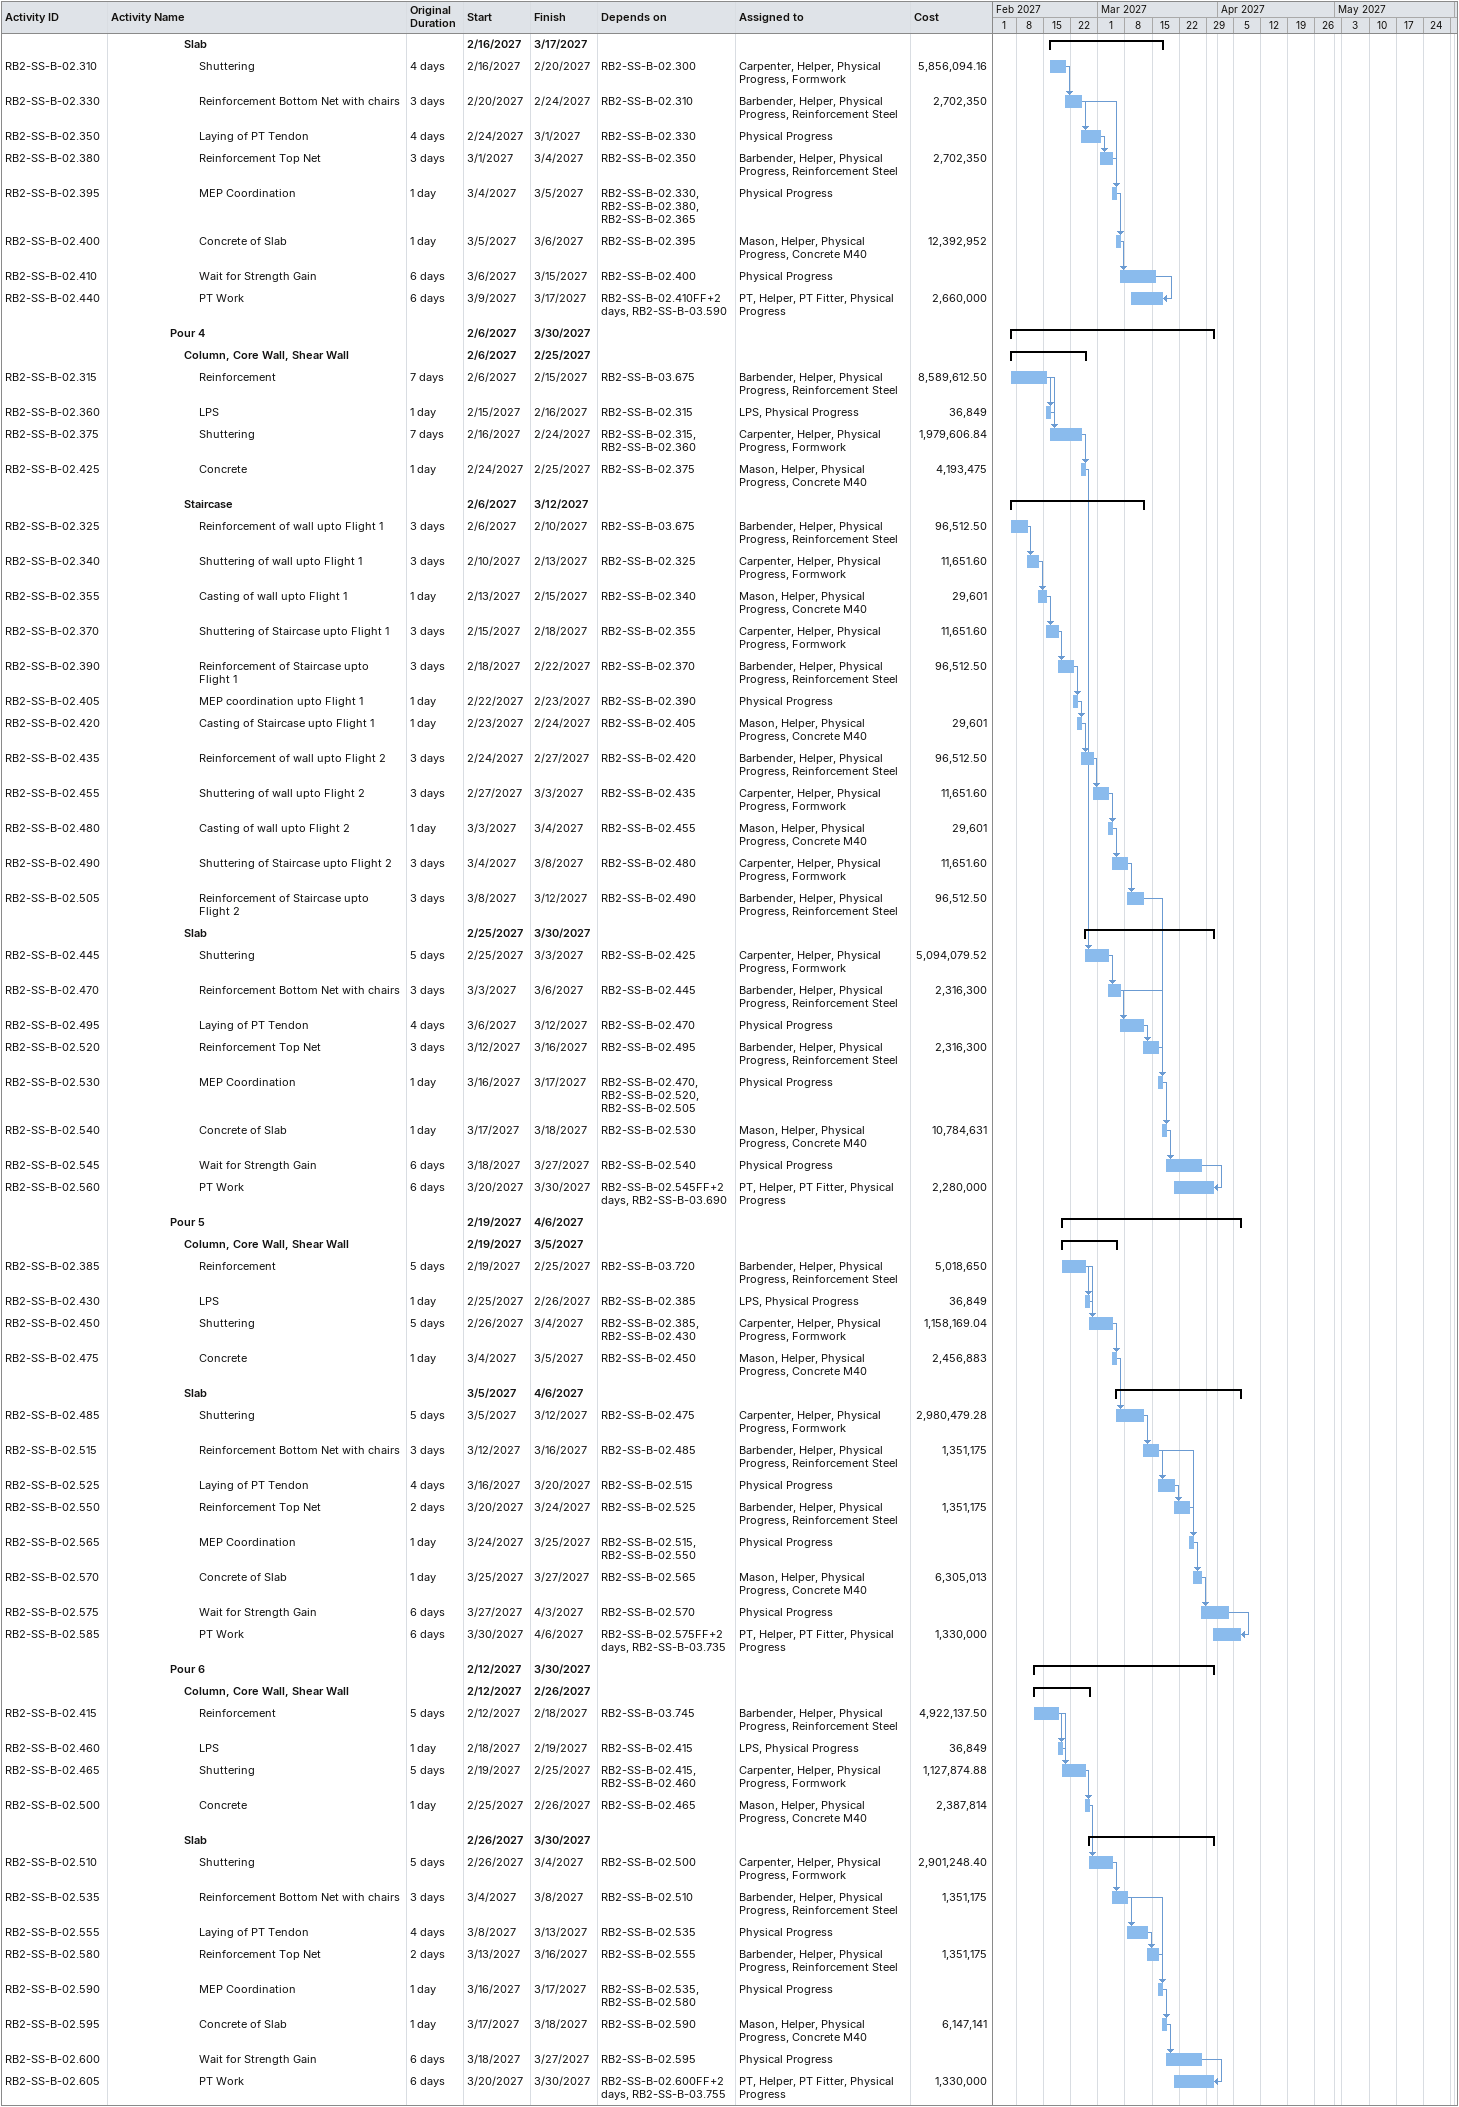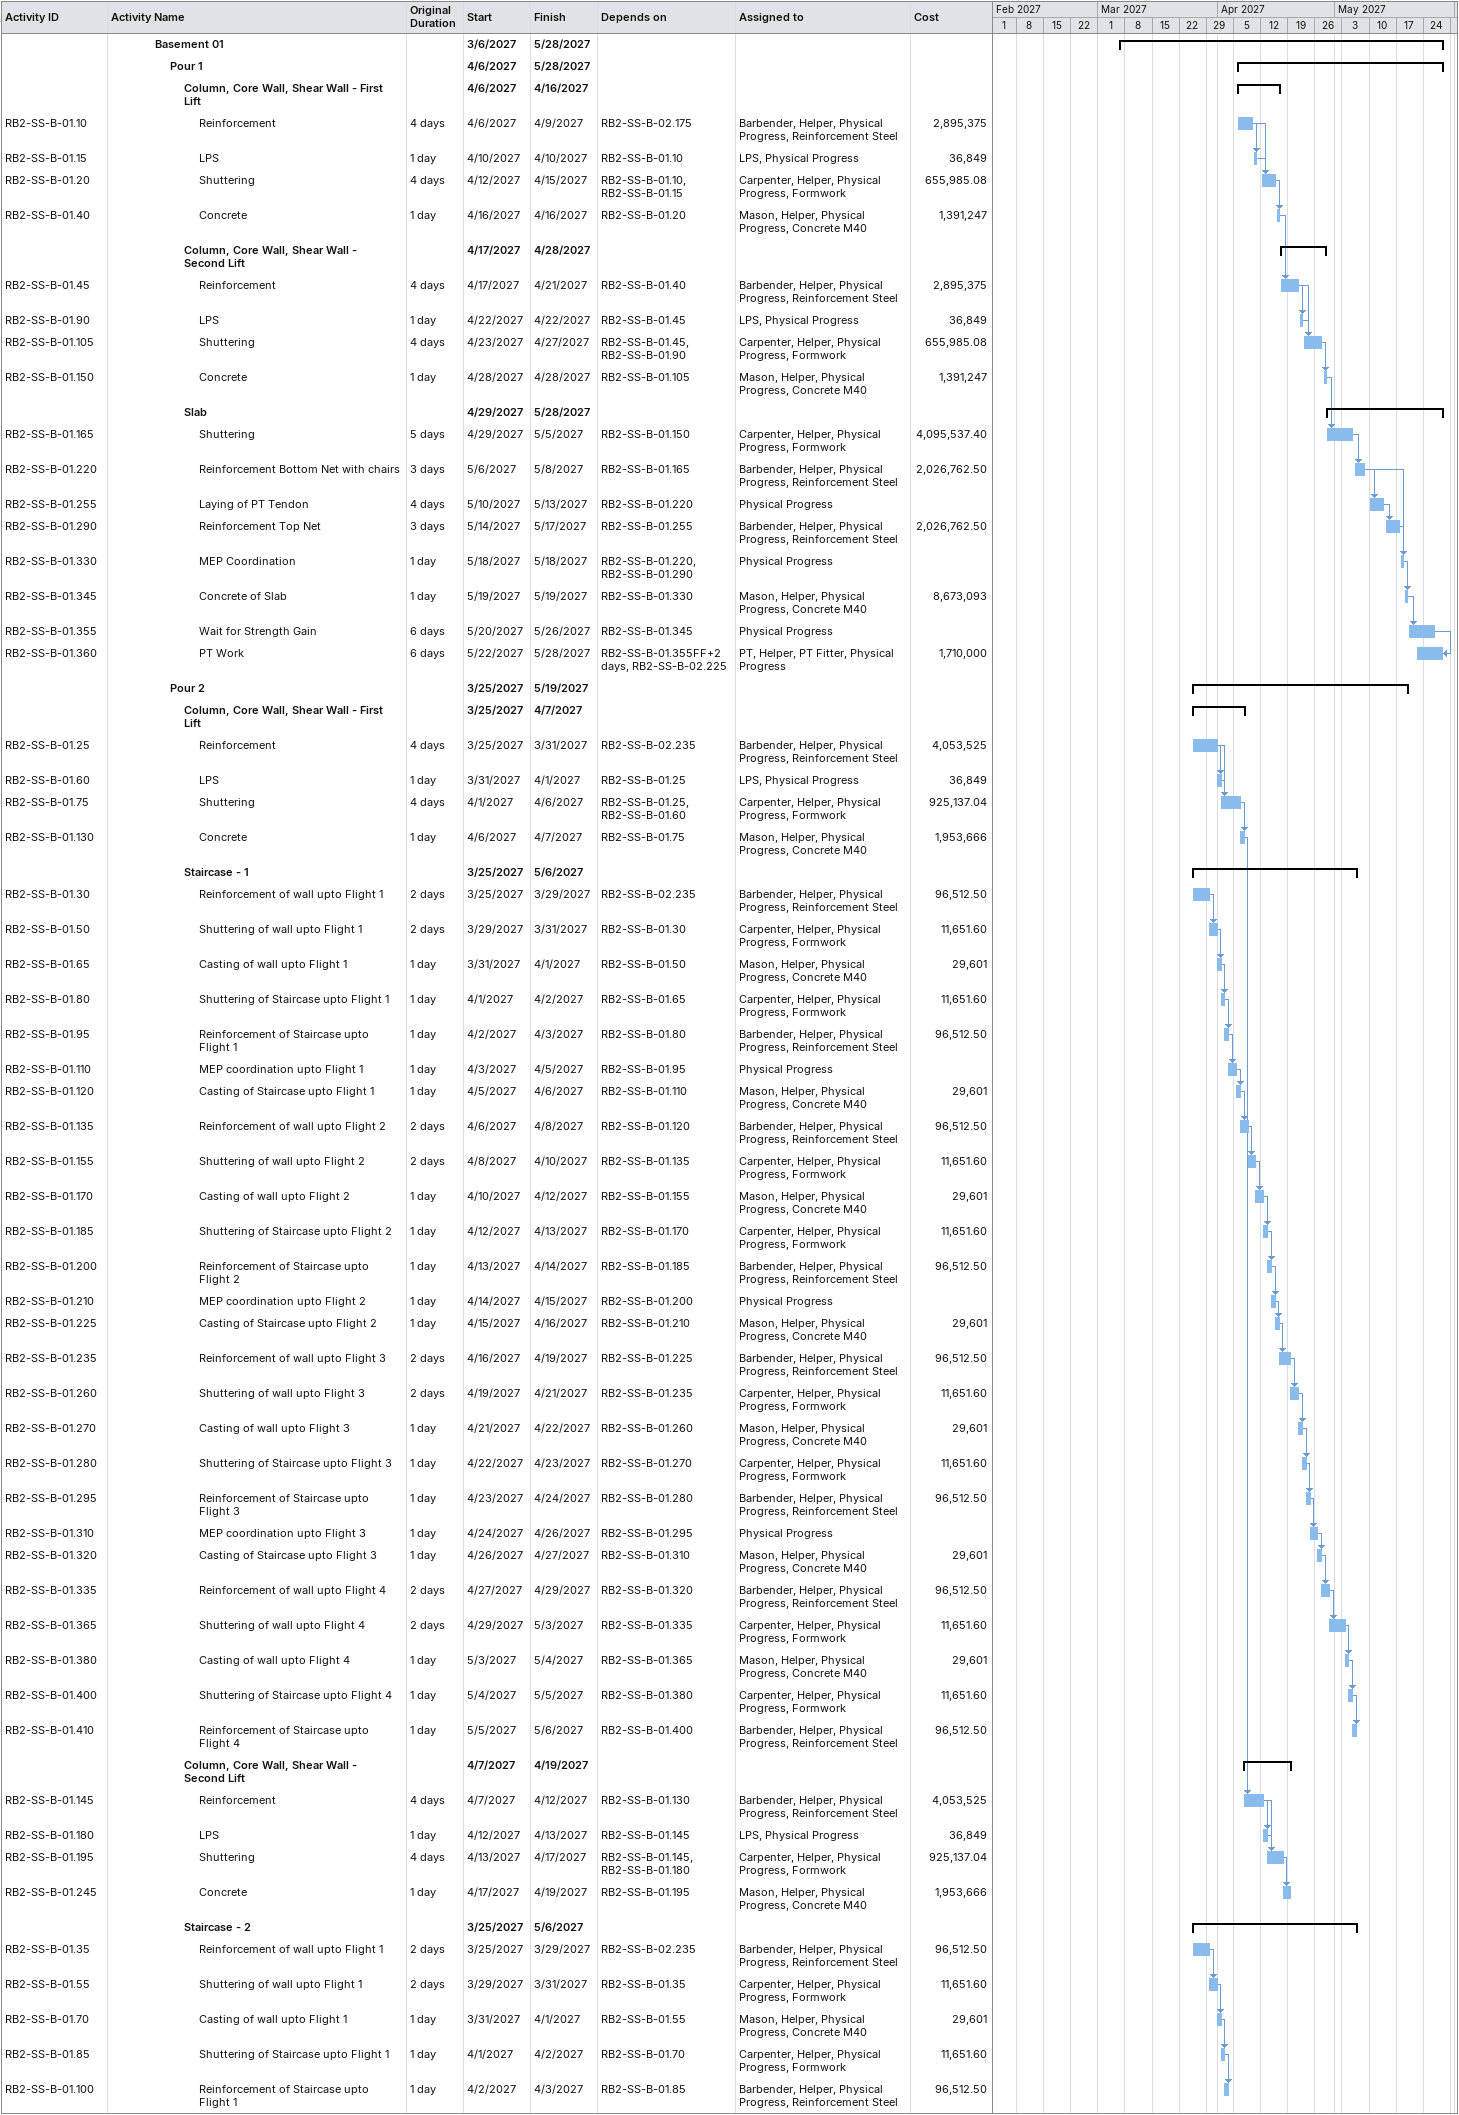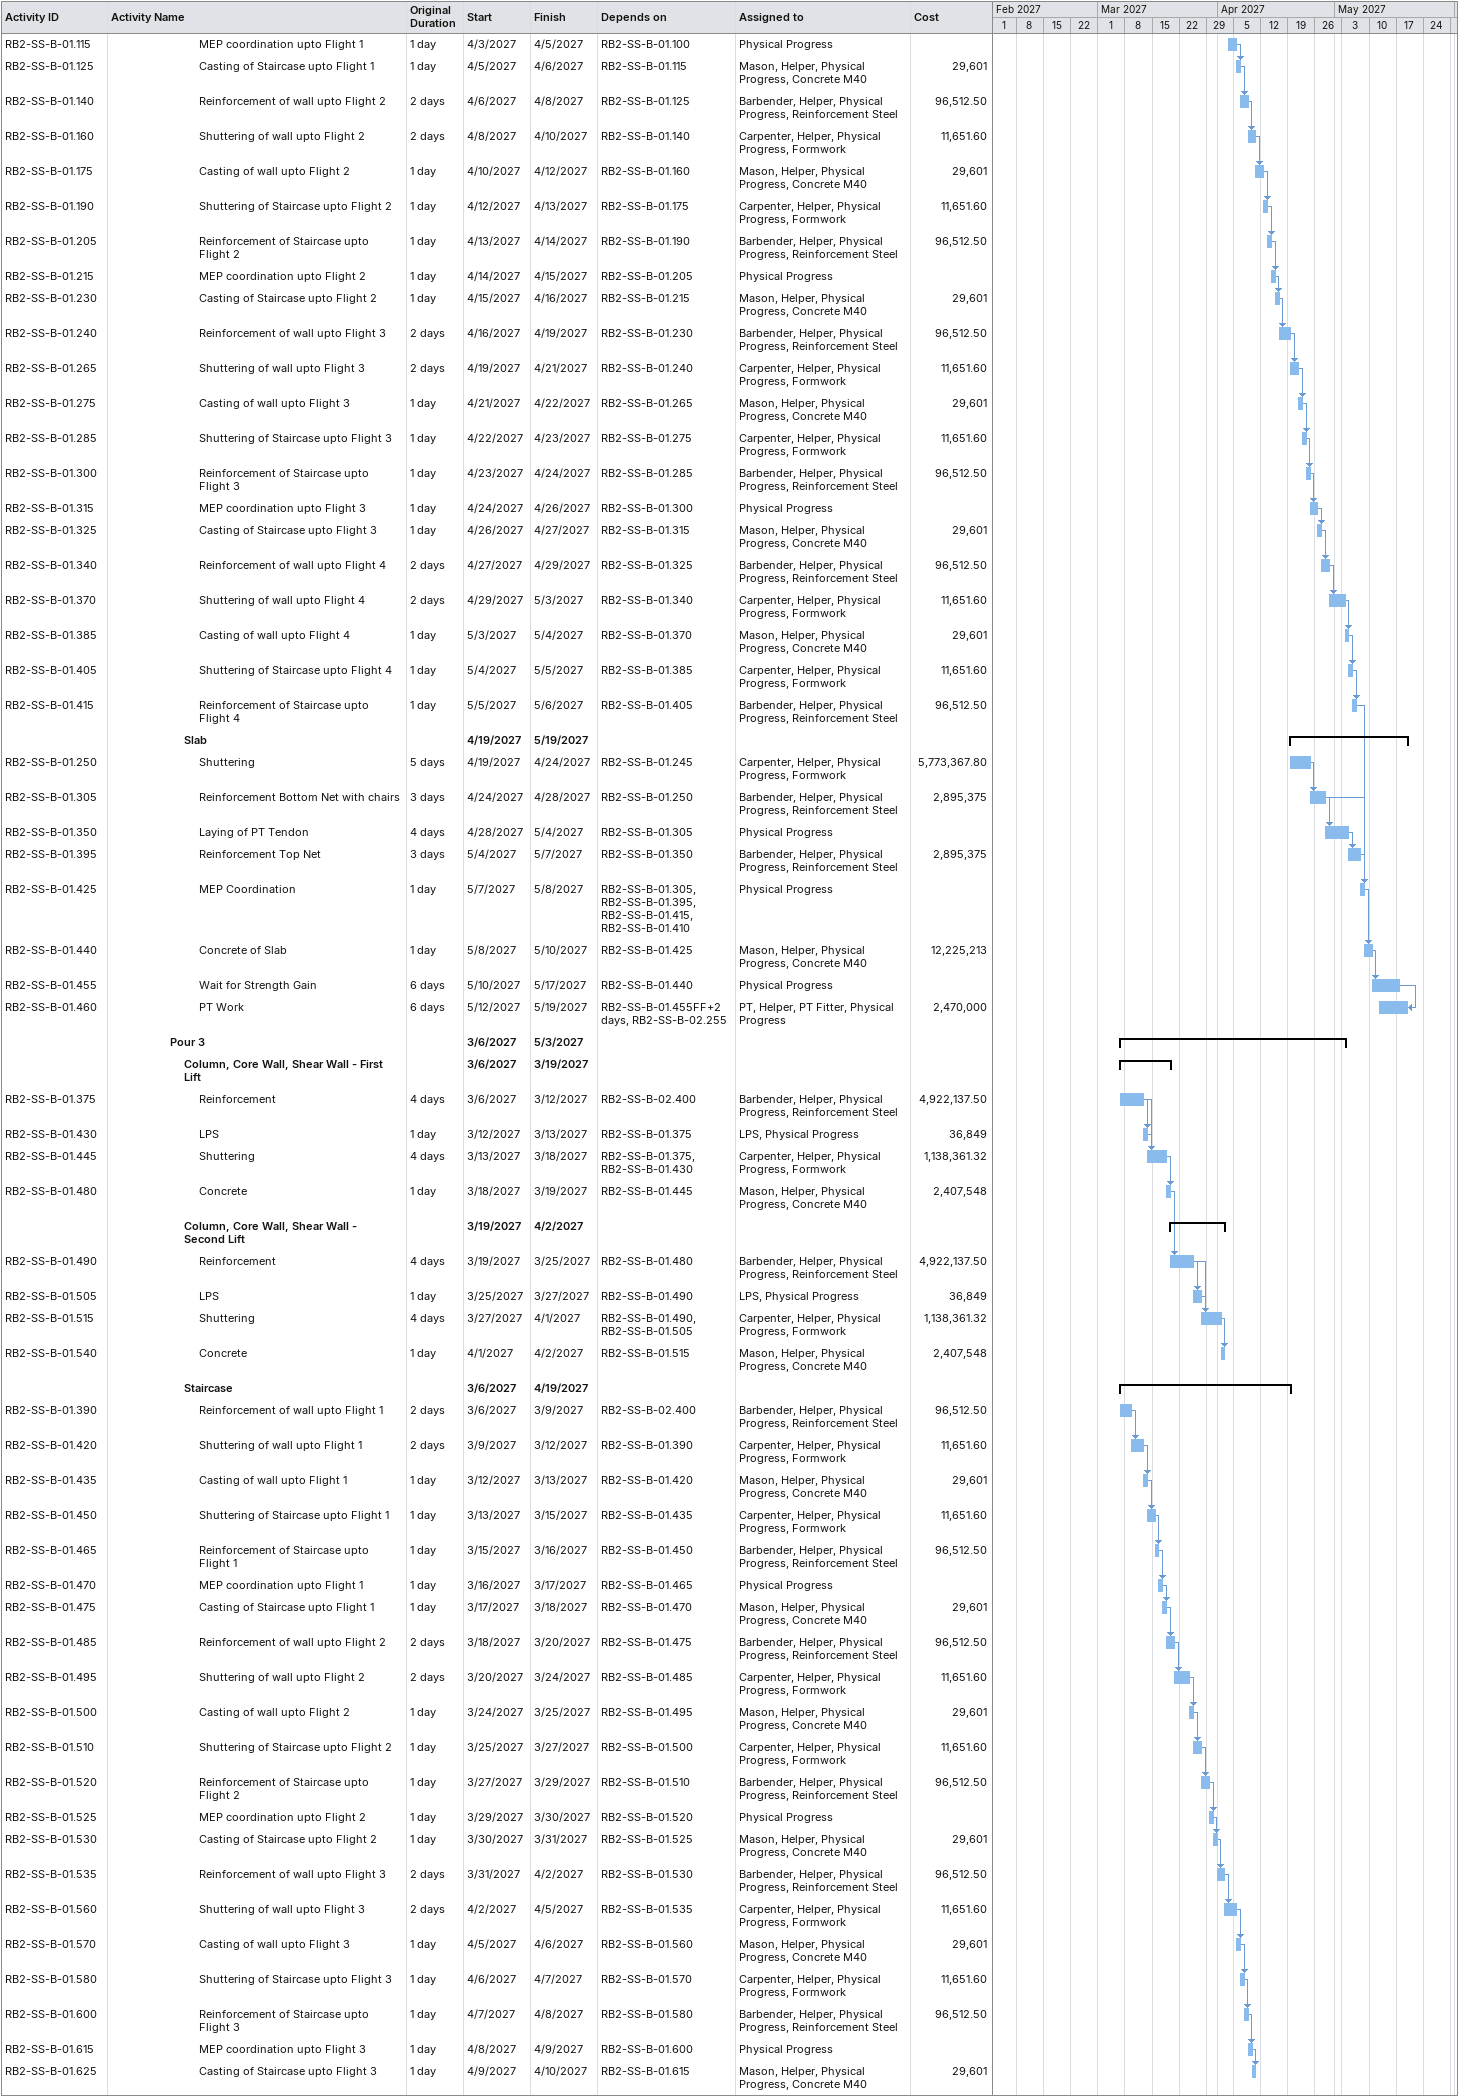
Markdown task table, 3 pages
| ID | Level | Task | Original duration | Start | Finish | Predecessors | Resources | Cost |
|---|---|---|---|---|---|---|---|---|
|  | 6 | **Slab** |  | 2027-02-16 | 2027-03-17 |  |  |  |
| RB2-SS-B-02.310 | 7 | Shuttering | 4d | 2027-02-16 | 2027-02-20 | RB2-SS-B-02.300 | Carpenter, Helper, Physical Progress, Formwork | 5856094.16 |
| RB2-SS-B-02.330 | 7 | Reinforcement Bottom Net with chairs | 3d | 2027-02-20 | 2027-02-24 | RB2-SS-B-02.310 | Barbender, Helper, Physical Progress, Reinforcement Steel | 2702350 |
| RB2-SS-B-02.350 | 7 | Laying of PT Tendon | 4d | 2027-02-24 | 2027-03-01 | RB2-SS-B-02.330 | Physical Progress |  |
| RB2-SS-B-02.380 | 7 | Reinforcement Top Net | 3d | 2027-03-01 | 2027-03-04 | RB2-SS-B-02.350 | Barbender, Helper, Physical Progress, Reinforcement Steel | 2702350 |
| RB2-SS-B-02.395 | 7 | MEP Coordination | 1d | 2027-03-04 | 2027-03-05 | RB2-SS-B-02.330, RB2-SS-B-02.380, RB2-SS-B-02.365 | Physical Progress |  |
| RB2-SS-B-02.400 | 7 | Concrete of Slab | 1d | 2027-03-05 | 2027-03-06 | RB2-SS-B-02.395 | Mason, Helper, Physical Progress, Concrete M40 | 12392952 |
| RB2-SS-B-02.410 | 7 | Wait for Strength Gain | 6d | 2027-03-06 | 2027-03-15 | RB2-SS-B-02.400 | Physical Progress |  |
| RB2-SS-B-02.440 | 7 | PT Work | 6d | 2027-03-09 | 2027-03-17 | RB2-SS-B-02.410FF+2d, RB2-SS-B-03.590 | PT, Helper, PT Fitter, Physical Progress | 2660000 |
|  | 5 | **Pour 4** |  | 2027-02-06 | 2027-03-30 |  |  |  |
|  | 6 | **Column, Core Wall, Shear Wall** |  | 2027-02-06 | 2027-02-25 |  |  |  |
| RB2-SS-B-02.315 | 7 | Reinforcement | 7d | 2027-02-06 | 2027-02-15 | RB2-SS-B-03.675 | Barbender, Helper, Physical Progress, Reinforcement Steel | 8589612.50 |
| RB2-SS-B-02.360 | 7 | LPS | 1d | 2027-02-15 | 2027-02-16 | RB2-SS-B-02.315 | LPS, Physical Progress | 36849 |
| RB2-SS-B-02.375 | 7 | Shuttering | 7d | 2027-02-16 | 2027-02-24 | RB2-SS-B-02.315, RB2-SS-B-02.360 | Carpenter, Helper, Physical Progress, Formwork | 1979606.84 |
| RB2-SS-B-02.425 | 7 | Concrete | 1d | 2027-02-24 | 2027-02-25 | RB2-SS-B-02.375 | Mason, Helper, Physical Progress, Concrete M40 | 4193475 |
|  | 6 | **Staircase** |  | 2027-02-06 | 2027-03-12 |  |  |  |
| RB2-SS-B-02.325 | 7 | Reinforcement of wall upto Flight 1 | 3d | 2027-02-06 | 2027-02-10 | RB2-SS-B-03.675 | Barbender, Helper, Physical Progress, Reinforcement Steel | 96512.50 |
| RB2-SS-B-02.340 | 7 | Shuttering of wall upto Flight 1 | 3d | 2027-02-10 | 2027-02-13 | RB2-SS-B-02.325 | Carpenter, Helper, Physical Progress, Formwork | 11651.60 |
| RB2-SS-B-02.355 | 7 | Casting of wall upto Flight 1 | 1d | 2027-02-13 | 2027-02-15 | RB2-SS-B-02.340 | Mason, Helper, Physical Progress, Concrete M40 | 29601 |
| RB2-SS-B-02.370 | 7 | Shuttering of Staircase upto Flight 1 | 3d | 2027-02-15 | 2027-02-18 | RB2-SS-B-02.355 | Carpenter, Helper, Physical Progress, Formwork | 11651.60 |
| RB2-SS-B-02.390 | 7 | Reinforcement of Staircase upto Flight 1 | 3d | 2027-02-18 | 2027-02-22 | RB2-SS-B-02.370 | Barbender, Helper, Physical Progress, Reinforcement Steel | 96512.50 |
| RB2-SS-B-02.405 | 7 | MEP coordination upto Flight 1 | 1d | 2027-02-22 | 2027-02-23 | RB2-SS-B-02.390 | Physical Progress |  |
| RB2-SS-B-02.420 | 7 | Casting of Staircase upto Flight 1 | 1d | 2027-02-23 | 2027-02-24 | RB2-SS-B-02.405 | Mason, Helper, Physical Progress, Concrete M40 | 29601 |
| RB2-SS-B-02.435 | 7 | Reinforcement of wall upto Flight 2 | 3d | 2027-02-24 | 2027-02-27 | RB2-SS-B-02.420 | Barbender, Helper, Physical Progress, Reinforcement Steel | 96512.50 |
| RB2-SS-B-02.455 | 7 | Shuttering of wall upto Flight 2 | 3d | 2027-02-27 | 2027-03-03 | RB2-SS-B-02.435 | Carpenter, Helper, Physical Progress, Formwork | 11651.60 |
| RB2-SS-B-02.480 | 7 | Casting of wall upto Flight 2 | 1d | 2027-03-03 | 2027-03-04 | RB2-SS-B-02.455 | Mason, Helper, Physical Progress, Concrete M40 | 29601 |
| RB2-SS-B-02.490 | 7 | Shuttering of Staircase upto Flight 2 | 3d | 2027-03-04 | 2027-03-08 | RB2-SS-B-02.480 | Carpenter, Helper, Physical Progress, Formwork | 11651.60 |
| RB2-SS-B-02.505 | 7 | Reinforcement of Staircase upto Flight 2 | 3d | 2027-03-08 | 2027-03-12 | RB2-SS-B-02.490 | Barbender, Helper, Physical Progress, Reinforcement Steel | 96512.50 |
|  | 6 | **Slab** |  | 2027-02-25 | 2027-03-30 |  |  |  |
| RB2-SS-B-02.445 | 7 | Shuttering | 5d | 2027-02-25 | 2027-03-03 | RB2-SS-B-02.425 | Carpenter, Helper, Physical Progress, Formwork | 5094079.52 |
| RB2-SS-B-02.470 | 7 | Reinforcement Bottom Net with chairs | 3d | 2027-03-03 | 2027-03-06 | RB2-SS-B-02.445 | Barbender, Helper, Physical Progress, Reinforcement Steel | 2316300 |
| RB2-SS-B-02.495 | 7 | Laying of PT Tendon | 4d | 2027-03-06 | 2027-03-12 | RB2-SS-B-02.470 | Physical Progress |  |
| RB2-SS-B-02.520 | 7 | Reinforcement Top Net | 3d | 2027-03-12 | 2027-03-16 | RB2-SS-B-02.495 | Barbender, Helper, Physical Progress, Reinforcement Steel | 2316300 |
| RB2-SS-B-02.530 | 7 | MEP Coordination | 1d | 2027-03-16 | 2027-03-17 | RB2-SS-B-02.470, RB2-SS-B-02.520, RB2-SS-B-02.505 | Physical Progress |  |
| RB2-SS-B-02.540 | 7 | Concrete of Slab | 1d | 2027-03-17 | 2027-03-18 | RB2-SS-B-02.530 | Mason, Helper, Physical Progress, Concrete M40 | 10784631 |
| RB2-SS-B-02.545 | 7 | Wait for Strength Gain | 6d | 2027-03-18 | 2027-03-27 | RB2-SS-B-02.540 | Physical Progress |  |
| RB2-SS-B-02.560 | 7 | PT Work | 6d | 2027-03-20 | 2027-03-30 | RB2-SS-B-02.545FF+2d, RB2-SS-B-03.690 | PT, Helper, PT Fitter, Physical Progress | 2280000 |
|  | 5 | **Pour 5** |  | 2027-02-19 | 2027-04-06 |  |  |  |
|  | 6 | **Column, Core Wall, Shear Wall** |  | 2027-02-19 | 2027-03-05 |  |  |  |
| RB2-SS-B-02.385 | 7 | Reinforcement | 5d | 2027-02-19 | 2027-02-25 | RB2-SS-B-03.720 | Barbender, Helper, Physical Progress, Reinforcement Steel | 5018650 |
| RB2-SS-B-02.430 | 7 | LPS | 1d | 2027-02-25 | 2027-02-26 | RB2-SS-B-02.385 | LPS, Physical Progress | 36849 |
| RB2-SS-B-02.450 | 7 | Shuttering | 5d | 2027-02-26 | 2027-03-04 | RB2-SS-B-02.385, RB2-SS-B-02.430 | Carpenter, Helper, Physical Progress, Formwork | 1158169.04 |
| RB2-SS-B-02.475 | 7 | Concrete | 1d | 2027-03-04 | 2027-03-05 | RB2-SS-B-02.450 | Mason, Helper, Physical Progress, Concrete M40 | 2456883 |
|  | 6 | **Slab** |  | 2027-03-05 | 2027-04-06 |  |  |  |
| RB2-SS-B-02.485 | 7 | Shuttering | 5d | 2027-03-05 | 2027-03-12 | RB2-SS-B-02.475 | Carpenter, Helper, Physical Progress, Formwork | 2980479.28 |
| RB2-SS-B-02.515 | 7 | Reinforcement Bottom Net with chairs | 3d | 2027-03-12 | 2027-03-16 | RB2-SS-B-02.485 | Barbender, Helper, Physical Progress, Reinforcement Steel | 1351175 |
| RB2-SS-B-02.525 | 7 | Laying of PT Tendon | 4d | 2027-03-16 | 2027-03-20 | RB2-SS-B-02.515 | Physical Progress |  |
| RB2-SS-B-02.550 | 7 | Reinforcement Top Net | 2d | 2027-03-20 | 2027-03-24 | RB2-SS-B-02.525 | Barbender, Helper, Physical Progress, Reinforcement Steel | 1351175 |
| RB2-SS-B-02.565 | 7 | MEP Coordination | 1d | 2027-03-24 | 2027-03-25 | RB2-SS-B-02.515, RB2-SS-B-02.550 | Physical Progress |  |
| RB2-SS-B-02.570 | 7 | Concrete of Slab | 1d | 2027-03-25 | 2027-03-27 | RB2-SS-B-02.565 | Mason, Helper, Physical Progress, Concrete M40 | 6305013 |
| RB2-SS-B-02.575 | 7 | Wait for Strength Gain | 6d | 2027-03-27 | 2027-04-03 | RB2-SS-B-02.570 | Physical Progress |  |
| RB2-SS-B-02.585 | 7 | PT Work | 6d | 2027-03-30 | 2027-04-06 | RB2-SS-B-02.575FF+2d, RB2-SS-B-03.735 | PT, Helper, PT Fitter, Physical Progress | 1330000 |
|  | 5 | **Pour 6** |  | 2027-02-12 | 2027-03-30 |  |  |  |
|  | 6 | **Column, Core Wall, Shear Wall** |  | 2027-02-12 | 2027-02-26 |  |  |  |
| RB2-SS-B-02.415 | 7 | Reinforcement | 5d | 2027-02-12 | 2027-02-18 | RB2-SS-B-03.745 | Barbender, Helper, Physical Progress, Reinforcement Steel | 4922137.50 |
| RB2-SS-B-02.460 | 7 | LPS | 1d | 2027-02-18 | 2027-02-19 | RB2-SS-B-02.415 | LPS, Physical Progress | 36849 |
| RB2-SS-B-02.465 | 7 | Shuttering | 5d | 2027-02-19 | 2027-02-25 | RB2-SS-B-02.415, RB2-SS-B-02.460 | Carpenter, Helper, Physical Progress, Formwork | 1127874.88 |
| RB2-SS-B-02.500 | 7 | Concrete | 1d | 2027-02-25 | 2027-02-26 | RB2-SS-B-02.465 | Mason, Helper, Physical Progress, Concrete M40 | 2387814 |
|  | 6 | **Slab** |  | 2027-02-26 | 2027-03-30 |  |  |  |
| RB2-SS-B-02.510 | 7 | Shuttering | 5d | 2027-02-26 | 2027-03-04 | RB2-SS-B-02.500 | Carpenter, Helper, Physical Progress, Formwork | 2901248.40 |
| RB2-SS-B-02.535 | 7 | Reinforcement Bottom Net with chairs | 3d | 2027-03-04 | 2027-03-08 | RB2-SS-B-02.510 | Barbender, Helper, Physical Progress, Reinforcement Steel | 1351175 |
| RB2-SS-B-02.555 | 7 | Laying of PT Tendon | 4d | 2027-03-08 | 2027-03-13 | RB2-SS-B-02.535 | Physical Progress |  |
| RB2-SS-B-02.580 | 7 | Reinforcement Top Net | 2d | 2027-03-13 | 2027-03-16 | RB2-SS-B-02.555 | Barbender, Helper, Physical Progress, Reinforcement Steel | 1351175 |
| RB2-SS-B-02.590 | 7 | MEP Coordination | 1d | 2027-03-16 | 2027-03-17 | RB2-SS-B-02.535, RB2-SS-B-02.580 | Physical Progress |  |
| RB2-SS-B-02.595 | 7 | Concrete of Slab | 1d | 2027-03-17 | 2027-03-18 | RB2-SS-B-02.590 | Mason, Helper, Physical Progress, Concrete M40 | 6147141 |
| RB2-SS-B-02.600 | 7 | Wait for Strength Gain | 6d | 2027-03-18 | 2027-03-27 | RB2-SS-B-02.595 | Physical Progress |  |
| RB2-SS-B-02.605 | 7 | PT Work | 6d | 2027-03-20 | 2027-03-30 | RB2-SS-B-02.600FF+2d, RB2-SS-B-03.755 | PT, Helper, PT Fitter, Physical Progress | 1330000 |
|  | 4 | **Basement 01** |  | 2027-03-06 | 2027-05-28 |  |  |  |
|  | 5 | **Pour 1** |  | 2027-04-06 | 2027-05-28 |  |  |  |
|  | 6 | **Column, Core Wall, Shear Wall - First Lift** |  | 2027-04-06 | 2027-04-16 |  |  |  |
| RB2-SS-B-01.10 | 7 | Reinforcement | 4d | 2027-04-06 | 2027-04-09 | RB2-SS-B-02.175 | Barbender, Helper, Physical Progress, Reinforcement Steel | 2895375 |
| RB2-SS-B-01.15 | 7 | LPS | 1d | 2027-04-10 | 2027-04-10 | RB2-SS-B-01.10 | LPS, Physical Progress | 36849 |
| RB2-SS-B-01.20 | 7 | Shuttering | 4d | 2027-04-12 | 2027-04-15 | RB2-SS-B-01.10, RB2-SS-B-01.15 | Carpenter, Helper, Physical Progress, Formwork | 655985.08 |
| RB2-SS-B-01.40 | 7 | Concrete | 1d | 2027-04-16 | 2027-04-16 | RB2-SS-B-01.20 | Mason, Helper, Physical Progress, Concrete M40 | 1391247 |
|  | 6 | **Column, Core Wall, Shear Wall - Second Lift** |  | 2027-04-17 | 2027-04-28 |  |  |  |
| RB2-SS-B-01.45 | 7 | Reinforcement | 4d | 2027-04-17 | 2027-04-21 | RB2-SS-B-01.40 | Barbender, Helper, Physical Progress, Reinforcement Steel | 2895375 |
| RB2-SS-B-01.90 | 7 | LPS | 1d | 2027-04-22 | 2027-04-22 | RB2-SS-B-01.45 | LPS, Physical Progress | 36849 |
| RB2-SS-B-01.105 | 7 | Shuttering | 4d | 2027-04-23 | 2027-04-27 | RB2-SS-B-01.45, RB2-SS-B-01.90 | Carpenter, Helper, Physical Progress, Formwork | 655985.08 |
| RB2-SS-B-01.150 | 7 | Concrete | 1d | 2027-04-28 | 2027-04-28 | RB2-SS-B-01.105 | Mason, Helper, Physical Progress, Concrete M40 | 1391247 |
|  | 6 | **Slab** |  | 2027-04-29 | 2027-05-28 |  |  |  |
| RB2-SS-B-01.165 | 7 | Shuttering | 5d | 2027-04-29 | 2027-05-05 | RB2-SS-B-01.150 | Carpenter, Helper, Physical Progress, Formwork | 4095537.40 |
| RB2-SS-B-01.220 | 7 | Reinforcement Bottom Net with chairs | 3d | 2027-05-06 | 2027-05-08 | RB2-SS-B-01.165 | Barbender, Helper, Physical Progress, Reinforcement Steel | 2026762.50 |
| RB2-SS-B-01.255 | 7 | Laying of PT Tendon | 4d | 2027-05-10 | 2027-05-13 | RB2-SS-B-01.220 | Physical Progress |  |
| RB2-SS-B-01.290 | 7 | Reinforcement Top Net | 3d | 2027-05-14 | 2027-05-17 | RB2-SS-B-01.255 | Barbender, Helper, Physical Progress, Reinforcement Steel | 2026762.50 |
| RB2-SS-B-01.330 | 7 | MEP Coordination | 1d | 2027-05-18 | 2027-05-18 | RB2-SS-B-01.220, RB2-SS-B-01.290 | Physical Progress |  |
| RB2-SS-B-01.345 | 7 | Concrete of Slab | 1d | 2027-05-19 | 2027-05-19 | RB2-SS-B-01.330 | Mason, Helper, Physical Progress, Concrete M40 | 8673093 |
| RB2-SS-B-01.355 | 7 | Wait for Strength Gain | 6d | 2027-05-20 | 2027-05-26 | RB2-SS-B-01.345 | Physical Progress |  |
| RB2-SS-B-01.360 | 7 | PT Work | 6d | 2027-05-22 | 2027-05-28 | RB2-SS-B-01.355FF+2d, RB2-SS-B-02.225 | PT, Helper, PT Fitter, Physical Progress | 1710000 |
|  | 5 | **Pour 2** |  | 2027-03-25 | 2027-05-19 |  |  |  |
|  | 6 | **Column, Core Wall, Shear Wall - First Lift** |  | 2027-03-25 | 2027-04-07 |  |  |  |
| RB2-SS-B-01.25 | 7 | Reinforcement | 4d | 2027-03-25 | 2027-03-31 | RB2-SS-B-02.235 | Barbender, Helper, Physical Progress, Reinforcement Steel | 4053525 |
| RB2-SS-B-01.60 | 7 | LPS | 1d | 2027-03-31 | 2027-04-01 | RB2-SS-B-01.25 | LPS, Physical Progress | 36849 |
| RB2-SS-B-01.75 | 7 | Shuttering | 4d | 2027-04-01 | 2027-04-06 | RB2-SS-B-01.25, RB2-SS-B-01.60 | Carpenter, Helper, Physical Progress, Formwork | 925137.04 |
| RB2-SS-B-01.130 | 7 | Concrete | 1d | 2027-04-06 | 2027-04-07 | RB2-SS-B-01.75 | Mason, Helper, Physical Progress, Concrete M40 | 1953666 |
|  | 6 | **Staircase - 1** |  | 2027-03-25 | 2027-05-06 |  |  |  |
| RB2-SS-B-01.30 | 7 | Reinforcement of wall upto Flight 1 | 2d | 2027-03-25 | 2027-03-29 | RB2-SS-B-02.235 | Barbender, Helper, Physical Progress, Reinforcement Steel | 96512.50 |
| RB2-SS-B-01.50 | 7 | Shuttering of wall upto Flight 1 | 2d | 2027-03-29 | 2027-03-31 | RB2-SS-B-01.30 | Carpenter, Helper, Physical Progress, Formwork | 11651.60 |
| RB2-SS-B-01.65 | 7 | Casting of wall upto Flight 1 | 1d | 2027-03-31 | 2027-04-01 | RB2-SS-B-01.50 | Mason, Helper, Physical Progress, Concrete M40 | 29601 |
| RB2-SS-B-01.80 | 7 | Shuttering of Staircase upto Flight 1 | 1d | 2027-04-01 | 2027-04-02 | RB2-SS-B-01.65 | Carpenter, Helper, Physical Progress, Formwork | 11651.60 |
| RB2-SS-B-01.95 | 7 | Reinforcement of Staircase upto Flight 1 | 1d | 2027-04-02 | 2027-04-03 | RB2-SS-B-01.80 | Barbender, Helper, Physical Progress, Reinforcement Steel | 96512.50 |
| RB2-SS-B-01.110 | 7 | MEP coordination upto Flight 1 | 1d | 2027-04-03 | 2027-04-05 | RB2-SS-B-01.95 | Physical Progress |  |
| RB2-SS-B-01.120 | 7 | Casting of Staircase upto Flight 1 | 1d | 2027-04-05 | 2027-04-06 | RB2-SS-B-01.110 | Mason, Helper, Physical Progress, Concrete M40 | 29601 |
| RB2-SS-B-01.135 | 7 | Reinforcement of wall upto Flight 2 | 2d | 2027-04-06 | 2027-04-08 | RB2-SS-B-01.120 | Barbender, Helper, Physical Progress, Reinforcement Steel | 96512.50 |
| RB2-SS-B-01.155 | 7 | Shuttering of wall upto Flight 2 | 2d | 2027-04-08 | 2027-04-10 | RB2-SS-B-01.135 | Carpenter, Helper, Physical Progress, Formwork | 11651.60 |
| RB2-SS-B-01.170 | 7 | Casting of wall upto Flight 2 | 1d | 2027-04-10 | 2027-04-12 | RB2-SS-B-01.155 | Mason, Helper, Physical Progress, Concrete M40 | 29601 |
| RB2-SS-B-01.185 | 7 | Shuttering of Staircase upto Flight 2 | 1d | 2027-04-12 | 2027-04-13 | RB2-SS-B-01.170 | Carpenter, Helper, Physical Progress, Formwork | 11651.60 |
| RB2-SS-B-01.200 | 7 | Reinforcement of Staircase upto Flight 2 | 1d | 2027-04-13 | 2027-04-14 | RB2-SS-B-01.185 | Barbender, Helper, Physical Progress, Reinforcement Steel | 96512.50 |
| RB2-SS-B-01.210 | 7 | MEP coordination upto Flight 2 | 1d | 2027-04-14 | 2027-04-15 | RB2-SS-B-01.200 | Physical Progress |  |
| RB2-SS-B-01.225 | 7 | Casting of Staircase upto Flight 2 | 1d | 2027-04-15 | 2027-04-16 | RB2-SS-B-01.210 | Mason, Helper, Physical Progress, Concrete M40 | 29601 |
| RB2-SS-B-01.235 | 7 | Reinforcement of wall upto Flight 3 | 2d | 2027-04-16 | 2027-04-19 | RB2-SS-B-01.225 | Barbender, Helper, Physical Progress, Reinforcement Steel | 96512.50 |
| RB2-SS-B-01.260 | 7 | Shuttering of wall upto Flight 3 | 2d | 2027-04-19 | 2027-04-21 | RB2-SS-B-01.235 | Carpenter, Helper, Physical Progress, Formwork | 11651.60 |
| RB2-SS-B-01.270 | 7 | Casting of wall upto Flight 3 | 1d | 2027-04-21 | 2027-04-22 | RB2-SS-B-01.260 | Mason, Helper, Physical Progress, Concrete M40 | 29601 |
| RB2-SS-B-01.280 | 7 | Shuttering of Staircase upto Flight 3 | 1d | 2027-04-22 | 2027-04-23 | RB2-SS-B-01.270 | Carpenter, Helper, Physical Progress, Formwork | 11651.60 |
| RB2-SS-B-01.295 | 7 | Reinforcement of Staircase upto Flight 3 | 1d | 2027-04-23 | 2027-04-24 | RB2-SS-B-01.280 | Barbender, Helper, Physical Progress, Reinforcement Steel | 96512.50 |
| RB2-SS-B-01.310 | 7 | MEP coordination upto Flight 3 | 1d | 2027-04-24 | 2027-04-26 | RB2-SS-B-01.295 | Physical Progress |  |
| RB2-SS-B-01.320 | 7 | Casting of Staircase upto Flight 3 | 1d | 2027-04-26 | 2027-04-27 | RB2-SS-B-01.310 | Mason, Helper, Physical Progress, Concrete M40 | 29601 |
| RB2-SS-B-01.335 | 7 | Reinforcement of wall upto Flight 4 | 2d | 2027-04-27 | 2027-04-29 | RB2-SS-B-01.320 | Barbender, Helper, Physical Progress, Reinforcement Steel | 96512.50 |
| RB2-SS-B-01.365 | 7 | Shuttering of wall upto Flight 4 | 2d | 2027-04-29 | 2027-05-03 | RB2-SS-B-01.335 | Carpenter, Helper, Physical Progress, Formwork | 11651.60 |
| RB2-SS-B-01.380 | 7 | Casting of wall upto Flight 4 | 1d | 2027-05-03 | 2027-05-04 | RB2-SS-B-01.365 | Mason, Helper, Physical Progress, Concrete M40 | 29601 |
| RB2-SS-B-01.400 | 7 | Shuttering of Staircase upto Flight 4 | 1d | 2027-05-04 | 2027-05-05 | RB2-SS-B-01.380 | Carpenter, Helper, Physical Progress, Formwork | 11651.60 |
| RB2-SS-B-01.410 | 7 | Reinforcement of Staircase upto Flight 4 | 1d | 2027-05-05 | 2027-05-06 | RB2-SS-B-01.400 | Barbender, Helper, Physical Progress, Reinforcement Steel | 96512.50 |
|  | 6 | **Column, Core Wall, Shear Wall - Second Lift** |  | 2027-04-07 | 2027-04-19 |  |  |  |
| RB2-SS-B-01.145 | 7 | Reinforcement | 4d | 2027-04-07 | 2027-04-12 | RB2-SS-B-01.130 | Barbender, Helper, Physical Progress, Reinforcement Steel | 4053525 |
| RB2-SS-B-01.180 | 7 | LPS | 1d | 2027-04-12 | 2027-04-13 | RB2-SS-B-01.145 | LPS, Physical Progress | 36849 |
| RB2-SS-B-01.195 | 7 | Shuttering | 4d | 2027-04-13 | 2027-04-17 | RB2-SS-B-01.145, RB2-SS-B-01.180 | Carpenter, Helper, Physical Progress, Formwork | 925137.04 |
| RB2-SS-B-01.245 | 7 | Concrete | 1d | 2027-04-17 | 2027-04-19 | RB2-SS-B-01.195 | Mason, Helper, Physical Progress, Concrete M40 | 1953666 |
|  | 6 | **Staircase - 2** |  | 2027-03-25 | 2027-05-06 |  |  |  |
| RB2-SS-B-01.35 | 7 | Reinforcement of wall upto Flight 1 | 2d | 2027-03-25 | 2027-03-29 | RB2-SS-B-02.235 | Barbender, Helper, Physical Progress, Reinforcement Steel | 96512.50 |
| RB2-SS-B-01.55 | 7 | Shuttering of wall upto Flight 1 | 2d | 2027-03-29 | 2027-03-31 | RB2-SS-B-01.35 | Carpenter, Helper, Physical Progress, Formwork | 11651.60 |
| RB2-SS-B-01.70 | 7 | Casting of wall upto Flight 1 | 1d | 2027-03-31 | 2027-04-01 | RB2-SS-B-01.55 | Mason, Helper, Physical Progress, Concrete M40 | 29601 |
| RB2-SS-B-01.85 | 7 | Shuttering of Staircase upto Flight 1 | 1d | 2027-04-01 | 2027-04-02 | RB2-SS-B-01.70 | Carpenter, Helper, Physical Progress, Formwork | 11651.60 |
| RB2-SS-B-01.100 | 7 | Reinforcement of Staircase upto Flight 1 | 1d | 2027-04-02 | 2027-04-03 | RB2-SS-B-01.85 | Barbender, Helper, Physical Progress, Reinforcement Steel | 96512.50 |
| RB2-SS-B-01.115 | 7 | MEP coordination upto Flight 1 | 1d | 2027-04-03 | 2027-04-05 | RB2-SS-B-01.100 | Physical Progress |  |
| RB2-SS-B-01.125 | 7 | Casting of Staircase upto Flight 1 | 1d | 2027-04-05 | 2027-04-06 | RB2-SS-B-01.115 | Mason, Helper, Physical Progress, Concrete M40 | 29601 |
| RB2-SS-B-01.140 | 7 | Reinforcement of wall upto Flight 2 | 2d | 2027-04-06 | 2027-04-08 | RB2-SS-B-01.125 | Barbender, Helper, Physical Progress, Reinforcement Steel | 96512.50 |
| RB2-SS-B-01.160 | 7 | Shuttering of wall upto Flight 2 | 2d | 2027-04-08 | 2027-04-10 | RB2-SS-B-01.140 | Carpenter, Helper, Physical Progress, Formwork | 11651.60 |
| RB2-SS-B-01.175 | 7 | Casting of wall upto Flight 2 | 1d | 2027-04-10 | 2027-04-12 | RB2-SS-B-01.160 | Mason, Helper, Physical Progress, Concrete M40 | 29601 |
| RB2-SS-B-01.190 | 7 | Shuttering of Staircase upto Flight 2 | 1d | 2027-04-12 | 2027-04-13 | RB2-SS-B-01.175 | Carpenter, Helper, Physical Progress, Formwork | 11651.60 |
| RB2-SS-B-01.205 | 7 | Reinforcement of Staircase upto Flight 2 | 1d | 2027-04-13 | 2027-04-14 | RB2-SS-B-01.190 | Barbender, Helper, Physical Progress, Reinforcement Steel | 96512.50 |
| RB2-SS-B-01.215 | 7 | MEP coordination upto Flight 2 | 1d | 2027-04-14 | 2027-04-15 | RB2-SS-B-01.205 | Physical Progress |  |
| RB2-SS-B-01.230 | 7 | Casting of Staircase upto Flight 2 | 1d | 2027-04-15 | 2027-04-16 | RB2-SS-B-01.215 | Mason, Helper, Physical Progress, Concrete M40 | 29601 |
| RB2-SS-B-01.240 | 7 | Reinforcement of wall upto Flight 3 | 2d | 2027-04-16 | 2027-04-19 | RB2-SS-B-01.230 | Barbender, Helper, Physical Progress, Reinforcement Steel | 96512.50 |
| RB2-SS-B-01.265 | 7 | Shuttering of wall upto Flight 3 | 2d | 2027-04-19 | 2027-04-21 | RB2-SS-B-01.240 | Carpenter, Helper, Physical Progress, Formwork | 11651.60 |
| RB2-SS-B-01.275 | 7 | Casting of wall upto Flight 3 | 1d | 2027-04-21 | 2027-04-22 | RB2-SS-B-01.265 | Mason, Helper, Physical Progress, Concrete M40 | 29601 |
| RB2-SS-B-01.285 | 7 | Shuttering of Staircase upto Flight 3 | 1d | 2027-04-22 | 2027-04-23 | RB2-SS-B-01.275 | Carpenter, Helper, Physical Progress, Formwork | 11651.60 |
| RB2-SS-B-01.300 | 7 | Reinforcement of Staircase upto Flight 3 | 1d | 2027-04-23 | 2027-04-24 | RB2-SS-B-01.285 | Barbender, Helper, Physical Progress, Reinforcement Steel | 96512.50 |
| RB2-SS-B-01.315 | 7 | MEP coordination upto Flight 3 | 1d | 2027-04-24 | 2027-04-26 | RB2-SS-B-01.300 | Physical Progress |  |
| RB2-SS-B-01.325 | 7 | Casting of Staircase upto Flight 3 | 1d | 2027-04-26 | 2027-04-27 | RB2-SS-B-01.315 | Mason, Helper, Physical Progress, Concrete M40 | 29601 |
| RB2-SS-B-01.340 | 7 | Reinforcement of wall upto Flight 4 | 2d | 2027-04-27 | 2027-04-29 | RB2-SS-B-01.325 | Barbender, Helper, Physical Progress, Reinforcement Steel | 96512.50 |
| RB2-SS-B-01.370 | 7 | Shuttering of wall upto Flight 4 | 2d | 2027-04-29 | 2027-05-03 | RB2-SS-B-01.340 | Carpenter, Helper, Physical Progress, Formwork | 11651.60 |
| RB2-SS-B-01.385 | 7 | Casting of wall upto Flight 4 | 1d | 2027-05-03 | 2027-05-04 | RB2-SS-B-01.370 | Mason, Helper, Physical Progress, Concrete M40 | 29601 |
| RB2-SS-B-01.405 | 7 | Shuttering of Staircase upto Flight 4 | 1d | 2027-05-04 | 2027-05-05 | RB2-SS-B-01.385 | Carpenter, Helper, Physical Progress, Formwork | 11651.60 |
| RB2-SS-B-01.415 | 7 | Reinforcement of Staircase upto Flight 4 | 1d | 2027-05-05 | 2027-05-06 | RB2-SS-B-01.405 | Barbender, Helper, Physical Progress, Reinforcement Steel | 96512.50 |
|  | 6 | **Slab** |  | 2027-04-19 | 2027-05-19 |  |  |  |
| RB2-SS-B-01.250 | 7 | Shuttering | 5d | 2027-04-19 | 2027-04-24 | RB2-SS-B-01.245 | Carpenter, Helper, Physical Progress, Formwork | 5773367.80 |
| RB2-SS-B-01.305 | 7 | Reinforcement Bottom Net with chairs | 3d | 2027-04-24 | 2027-04-28 | RB2-SS-B-01.250 | Barbender, Helper, Physical Progress, Reinforcement Steel | 2895375 |
| RB2-SS-B-01.350 | 7 | Laying of PT Tendon | 4d | 2027-04-28 | 2027-05-04 | RB2-SS-B-01.305 | Physical Progress |  |
| RB2-SS-B-01.395 | 7 | Reinforcement Top Net | 3d | 2027-05-04 | 2027-05-07 | RB2-SS-B-01.350 | Barbender, Helper, Physical Progress, Reinforcement Steel | 2895375 |
| RB2-SS-B-01.425 | 7 | MEP Coordination | 1d | 2027-05-07 | 2027-05-08 | RB2-SS-B-01.305, RB2-SS-B-01.395, RB2-SS-B-01.415, RB2-SS-B-01.410 | Physical Progress |  |
| RB2-SS-B-01.440 | 7 | Concrete of Slab | 1d | 2027-05-08 | 2027-05-10 | RB2-SS-B-01.425 | Mason, Helper, Physical Progress, Concrete M40 | 12225213 |
| RB2-SS-B-01.455 | 7 | Wait for Strength Gain | 6d | 2027-05-10 | 2027-05-17 | RB2-SS-B-01.440 | Physical Progress |  |
| RB2-SS-B-01.460 | 7 | PT Work | 6d | 2027-05-12 | 2027-05-19 | RB2-SS-B-01.455FF+2d, RB2-SS-B-02.255 | PT, Helper, PT Fitter, Physical Progress | 2470000 |
|  | 5 | **Pour 3** |  | 2027-03-06 | 2027-05-03 |  |  |  |
|  | 6 | **Column, Core Wall, Shear Wall - First Lift** |  | 2027-03-06 | 2027-03-19 |  |  |  |
| RB2-SS-B-01.375 | 7 | Reinforcement | 4d | 2027-03-06 | 2027-03-12 | RB2-SS-B-02.400 | Barbender, Helper, Physical Progress, Reinforcement Steel | 4922137.50 |
| RB2-SS-B-01.430 | 7 | LPS | 1d | 2027-03-12 | 2027-03-13 | RB2-SS-B-01.375 | LPS, Physical Progress | 36849 |
| RB2-SS-B-01.445 | 7 | Shuttering | 4d | 2027-03-13 | 2027-03-18 | RB2-SS-B-01.375, RB2-SS-B-01.430 | Carpenter, Helper, Physical Progress, Formwork | 1138361.32 |
| RB2-SS-B-01.480 | 7 | Concrete | 1d | 2027-03-18 | 2027-03-19 | RB2-SS-B-01.445 | Mason, Helper, Physical Progress, Concrete M40 | 2407548 |
|  | 6 | **Column, Core Wall, Shear Wall - Second Lift** |  | 2027-03-19 | 2027-04-02 |  |  |  |
| RB2-SS-B-01.490 | 7 | Reinforcement | 4d | 2027-03-19 | 2027-03-25 | RB2-SS-B-01.480 | Barbender, Helper, Physical Progress, Reinforcement Steel | 4922137.50 |
| RB2-SS-B-01.505 | 7 | LPS | 1d | 2027-03-25 | 2027-03-27 | RB2-SS-B-01.490 | LPS, Physical Progress | 36849 |
| RB2-SS-B-01.515 | 7 | Shuttering | 4d | 2027-03-27 | 2027-04-01 | RB2-SS-B-01.490, RB2-SS-B-01.505 | Carpenter, Helper, Physical Progress, Formwork | 1138361.32 |
| RB2-SS-B-01.540 | 7 | Concrete | 1d | 2027-04-01 | 2027-04-02 | RB2-SS-B-01.515 | Mason, Helper, Physical Progress, Concrete M40 | 2407548 |
|  | 6 | **Staircase** |  | 2027-03-06 | 2027-04-19 |  |  |  |
| RB2-SS-B-01.390 | 7 | Reinforcement of wall upto Flight 1 | 2d | 2027-03-06 | 2027-03-09 | RB2-SS-B-02.400 | Barbender, Helper, Physical Progress, Reinforcement Steel | 96512.50 |
| RB2-SS-B-01.420 | 7 | Shuttering of wall upto Flight 1 | 2d | 2027-03-09 | 2027-03-12 | RB2-SS-B-01.390 | Carpenter, Helper, Physical Progress, Formwork | 11651.60 |
| RB2-SS-B-01.435 | 7 | Casting of wall upto Flight 1 | 1d | 2027-03-12 | 2027-03-13 | RB2-SS-B-01.420 | Mason, Helper, Physical Progress, Concrete M40 | 29601 |
| RB2-SS-B-01.450 | 7 | Shuttering of Staircase upto Flight 1 | 1d | 2027-03-13 | 2027-03-15 | RB2-SS-B-01.435 | Carpenter, Helper, Physical Progress, Formwork | 11651.60 |
| RB2-SS-B-01.465 | 7 | Reinforcement of Staircase upto Flight 1 | 1d | 2027-03-15 | 2027-03-16 | RB2-SS-B-01.450 | Barbender, Helper, Physical Progress, Reinforcement Steel | 96512.50 |
| RB2-SS-B-01.470 | 7 | MEP coordination upto Flight 1 | 1d | 2027-03-16 | 2027-03-17 | RB2-SS-B-01.465 | Physical Progress |  |
| RB2-SS-B-01.475 | 7 | Casting of Staircase upto Flight 1 | 1d | 2027-03-17 | 2027-03-18 | RB2-SS-B-01.470 | Mason, Helper, Physical Progress, Concrete M40 | 29601 |
| RB2-SS-B-01.485 | 7 | Reinforcement of wall upto Flight 2 | 2d | 2027-03-18 | 2027-03-20 | RB2-SS-B-01.475 | Barbender, Helper, Physical Progress, Reinforcement Steel | 96512.50 |
| RB2-SS-B-01.495 | 7 | Shuttering of wall upto Flight 2 | 2d | 2027-03-20 | 2027-03-24 | RB2-SS-B-01.485 | Carpenter, Helper, Physical Progress, Formwork | 11651.60 |
| RB2-SS-B-01.500 | 7 | Casting of wall upto Flight 2 | 1d | 2027-03-24 | 2027-03-25 | RB2-SS-B-01.495 | Mason, Helper, Physical Progress, Concrete M40 | 29601 |
| RB2-SS-B-01.510 | 7 | Shuttering of Staircase upto Flight 2 | 1d | 2027-03-25 | 2027-03-27 | RB2-SS-B-01.500 | Carpenter, Helper, Physical Progress, Formwork | 11651.60 |
| RB2-SS-B-01.520 | 7 | Reinforcement of Staircase upto Flight 2 | 1d | 2027-03-27 | 2027-03-29 | RB2-SS-B-01.510 | Barbender, Helper, Physical Progress, Reinforcement Steel | 96512.50 |
| RB2-SS-B-01.525 | 7 | MEP coordination upto Flight 2 | 1d | 2027-03-29 | 2027-03-30 | RB2-SS-B-01.520 | Physical Progress |  |
| RB2-SS-B-01.530 | 7 | Casting of Staircase upto Flight 2 | 1d | 2027-03-30 | 2027-03-31 | RB2-SS-B-01.525 | Mason, Helper, Physical Progress, Concrete M40 | 29601 |
| RB2-SS-B-01.535 | 7 | Reinforcement of wall upto Flight 3 | 2d | 2027-03-31 | 2027-04-02 | RB2-SS-B-01.530 | Barbender, Helper, Physical Progress, Reinforcement Steel | 96512.50 |
| RB2-SS-B-01.560 | 7 | Shuttering of wall upto Flight 3 | 2d | 2027-04-02 | 2027-04-05 | RB2-SS-B-01.535 | Carpenter, Helper, Physical Progress, Formwork | 11651.60 |
| RB2-SS-B-01.570 | 7 | Casting of wall upto Flight 3 | 1d | 2027-04-05 | 2027-04-06 | RB2-SS-B-01.560 | Mason, Helper, Physical Progress, Concrete M40 | 29601 |
| RB2-SS-B-01.580 | 7 | Shuttering of Staircase upto Flight 3 | 1d | 2027-04-06 | 2027-04-07 | RB2-SS-B-01.570 | Carpenter, Helper, Physical Progress, Formwork | 11651.60 |
| RB2-SS-B-01.600 | 7 | Reinforcement of Staircase upto Flight 3 | 1d | 2027-04-07 | 2027-04-08 | RB2-SS-B-01.580 | Barbender, Helper, Physical Progress, Reinforcement Steel | 96512.50 |
| RB2-SS-B-01.615 | 7 | MEP coordination upto Flight 3 | 1d | 2027-04-08 | 2027-04-09 | RB2-SS-B-01.600 | Physical Progress |  |
| RB2-SS-B-01.625 | 7 | Casting of Staircase upto Flight 3 | 1d | 2027-04-09 | 2027-04-10 | RB2-SS-B-01.615 | Mason, Helper, Physical Progress, Concrete M40 | 29601 |
